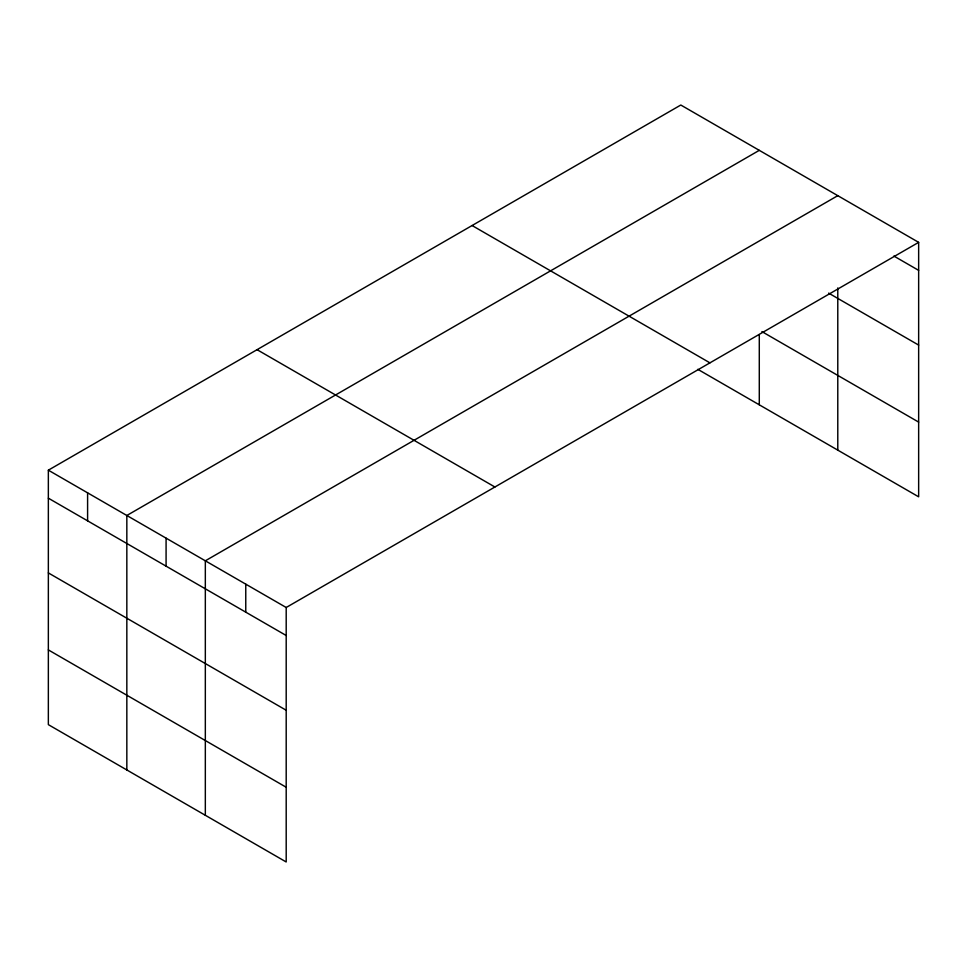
<?xml version="1.0" encoding="UTF-8"?>
<svg xmlns="http://www.w3.org/2000/svg" width="967" height="967" viewBox="0 0 967 967"><rect width="100%" height="100%" fill="white"/><g stroke="black" fill="none" stroke-linecap="round" stroke-linejoin="round"><path stroke-width="1.45" d="M837.785 287.936L837.785 450.138M48.35 470.18L286.196 607.494L286.196 861.972L48.35 724.646L48.35 470.18L680.804 105.028L918.65 242.354L918.65 496.82L697.811 369.321M759.288 150.344L126.834 515.496L126.834 769.962M837.785 195.66L205.33 560.812L205.33 815.278M286.196 607.494L918.65 242.354M893.871 256.05L918.65 270.361M828.622 293.122L918.65 345.086M761.911 331.596L918.65 422.095M472.089 225.529L709.935 362.855M257.065 349.679L494.911 487.005M48.35 498.186L286.196 635.5M48.35 572.911L286.196 710.237M48.35 649.909L286.196 787.235M759.288 334.57L759.288 404.822M245.763 584.153L245.763 612.159M166.082 538.148L166.082 566.154M87.598 492.832L87.598 520.838"/></g></svg>
